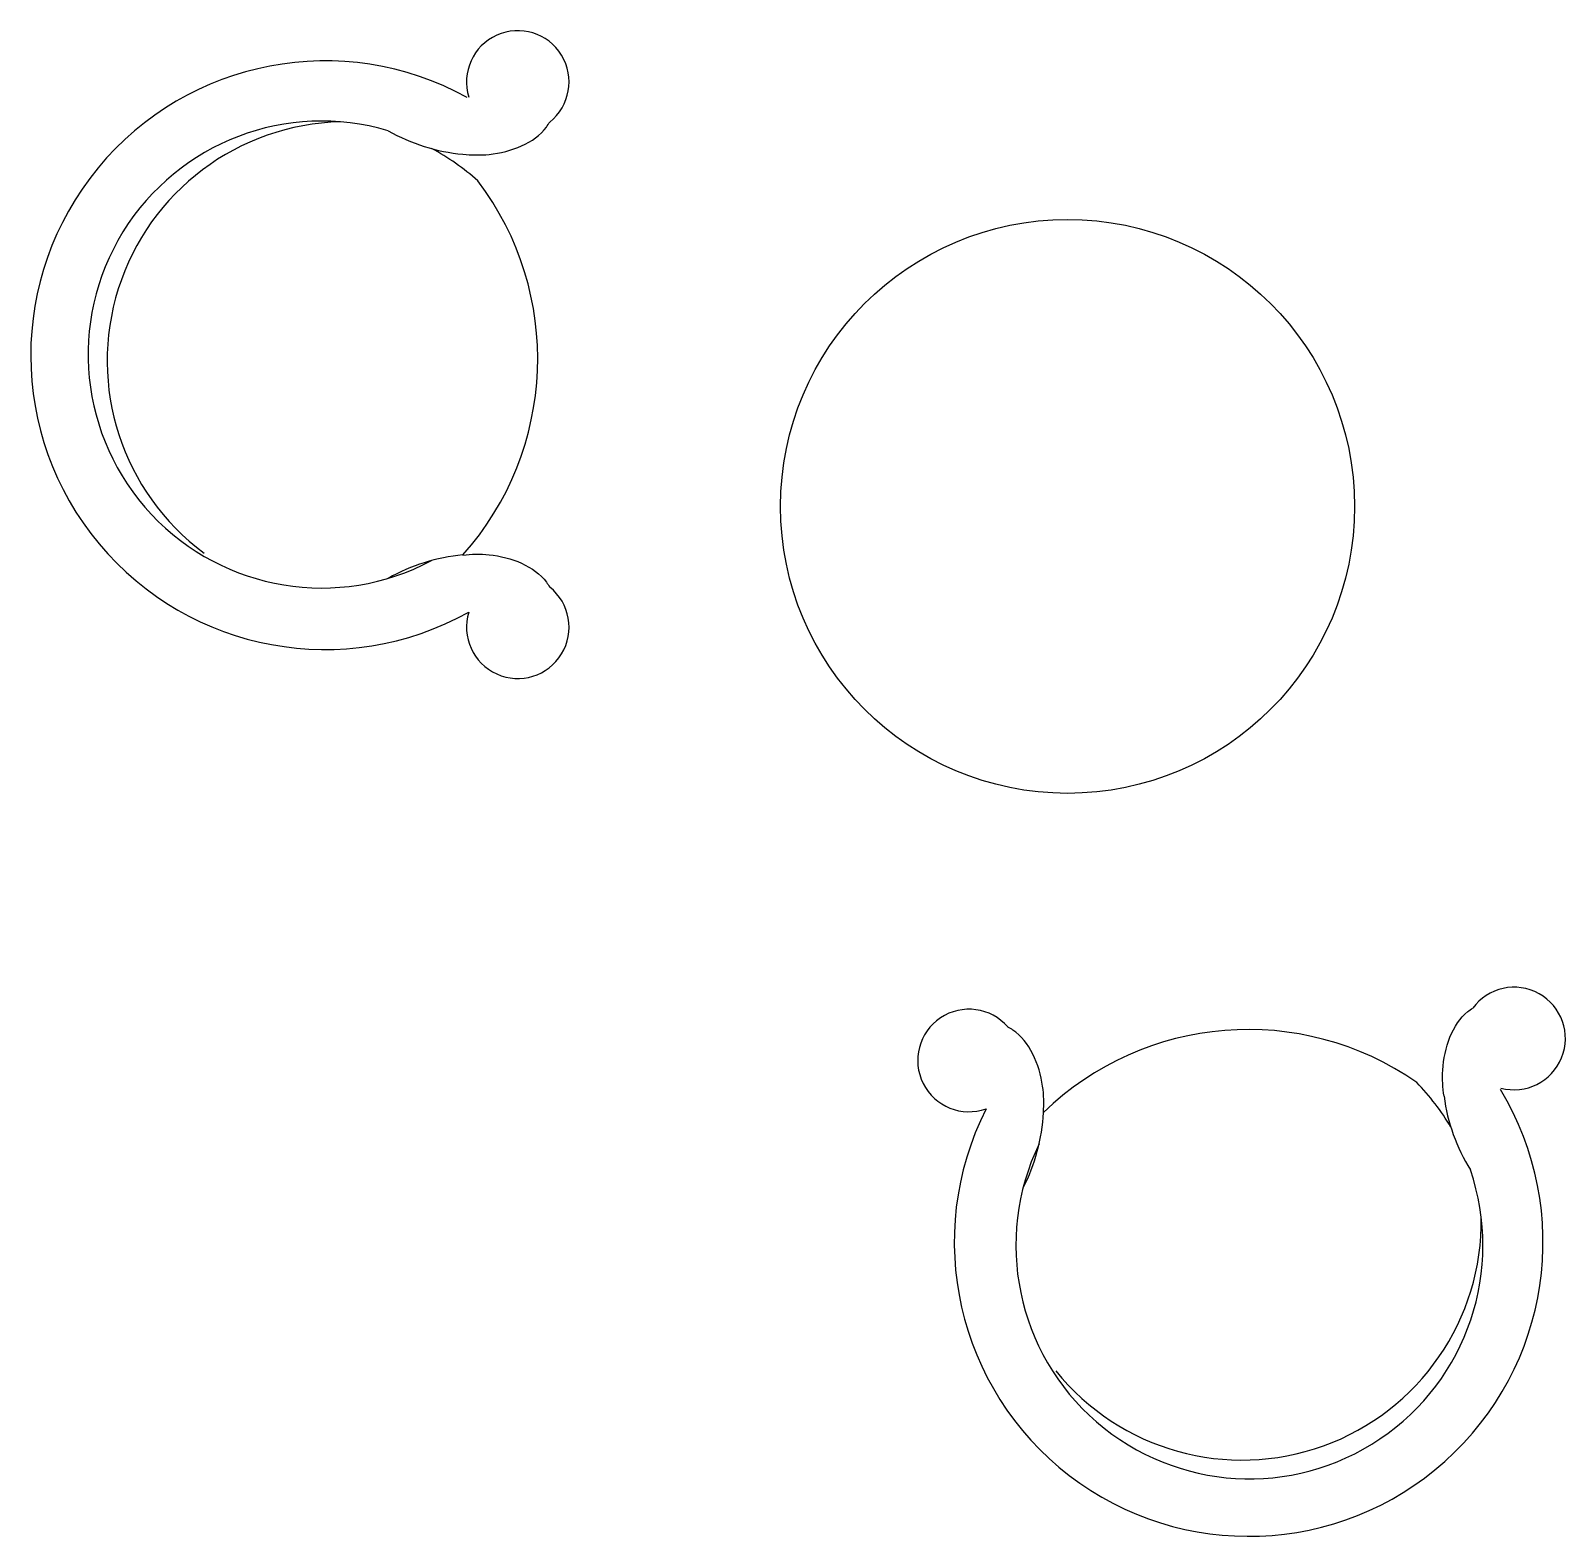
# Model space of a CAD drawing. Header units: millimetres. Extents: x 1116 to 1276, y 1376 to 1534.
import ezdxf

# ---------------------------------------------------------------- set-up
doc = ezdxf.new("R2010")
doc.units = ezdxf.units.MM

msp = doc.modelspace()

# ---------------------------------------------------------------- linework, layer by layer
msp.add_circle((1224.04, 1484.14), 30)
for centre, radius, start, end in [((1166.58, 1528.52), 5.36, 308.5382, 197.1918), ((1146.44, 1499.95), 30.77, 61.1287, 299.2161), ((1146.08, 1500.02), 24.41, 73.4373, 298.0788), ((1148.66, 1499.36), 25, 91.4153, 233.4932), ((1162.62, 1540.3), 19.42, 240.4314, 264.7273), ((1146.08, 1500.02), 24.41, 48.0659, 61.9212), ((1137.88, 1499.57), 30.78, 318.2237, 37.2108), ((1162.62, 1459.73), 19.42, 95.2727, 119.5686), ((1166.58, 1471.51), 5.36, 162.8082, 51.4618), ((1270.71, 1428.51), 5.36, 255.1204, 143.7741), ((1213.74, 1426.21), 5.36, 40.8504, 289.504), ((1242.93, 1398.67), 30.78, 55.1015, 134.0885), ((1242.97, 1407.23), 30.77, 153.0961, 31.1835), ((1243.05, 1406.88), 24.41, 30.3911, 44.2463), ((1282.64, 1425.03), 19.42, 187.5849, 211.8808), ((1202.13, 1421.78), 19.42, 332.7436, 357.0395), ((1243.05, 1406.88), 24.41, 154.2334, 18.8749), ((1242.29, 1409.43), 25, 218.819, 0.8969)]:
    msp.add_arc(centre, radius, start, end)
for points in [[(1160.83, 1520.97), (1161.73, 1520.87), (1164.89, 1520.8), (1168.58, 1522.22), (1169.81, 1524.15), (1169.91, 1524.33)], [(1160.83, 1479.06), (1161.73, 1479.16), (1164.89, 1479.23), (1168.58, 1477.81), (1169.81, 1475.88), (1169.91, 1475.7)], [(1263.4, 1422.47), (1263.26, 1423.36), (1263.06, 1426.51), (1264.33, 1430.26), (1266.21, 1431.57), (1266.39, 1431.68)], [(1221.52, 1420.78), (1221.59, 1421.67), (1221.53, 1424.83), (1219.96, 1428.46), (1217.98, 1429.62), (1217.79, 1429.71)]]:
    msp.add_open_spline(points, degree=3, knots=[51.461405, 51.461405, 51.461405, 51.461405, 54.159492, 60.805283, 61.472003, 61.472003, 61.472003, 61.472003])

doc.saveas('drawing.dxf')
